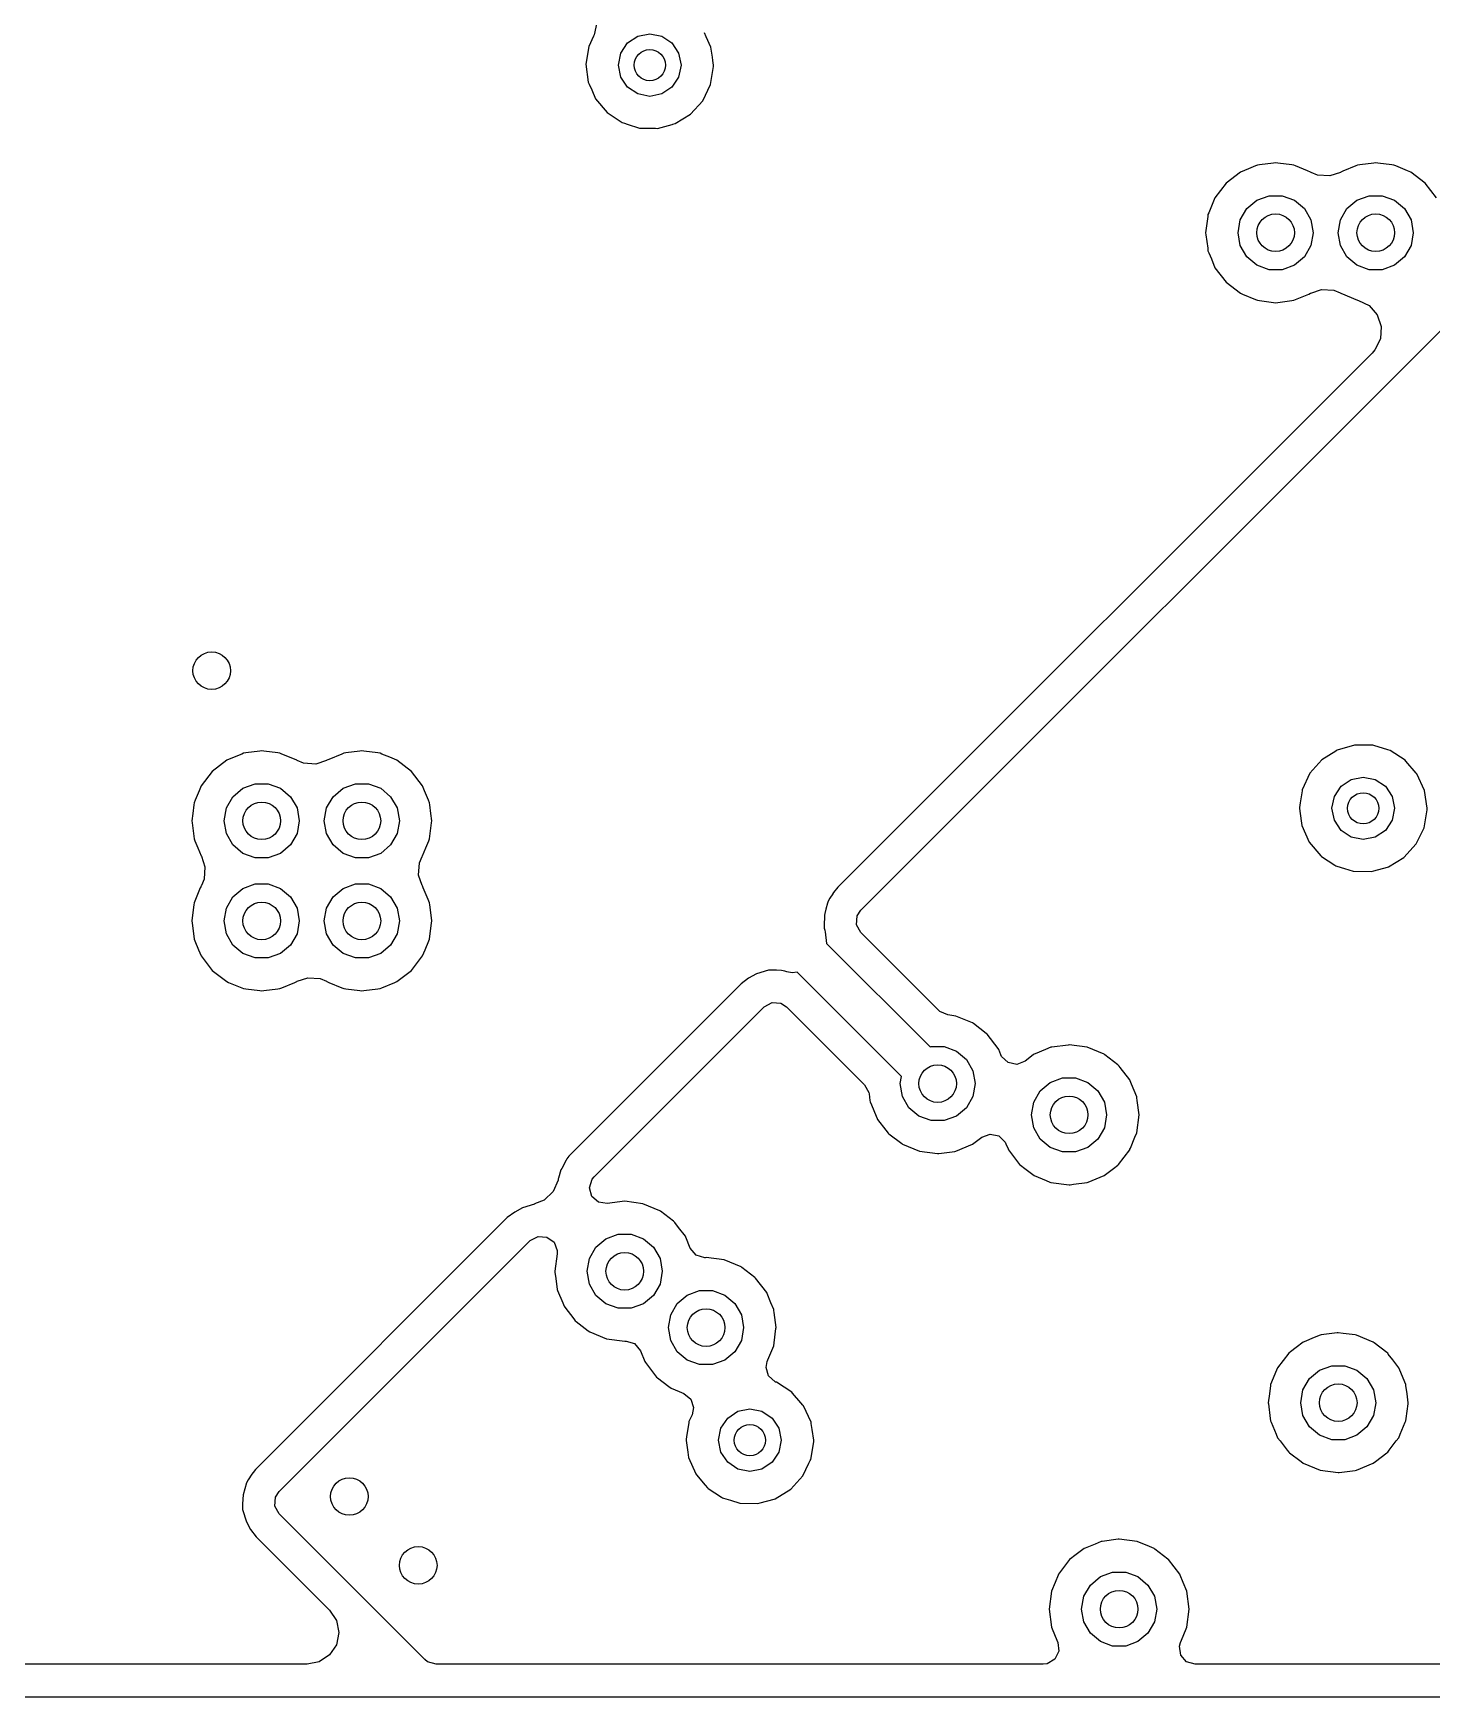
# Model space of a CAD drawing. Extents: x 0.99 to 4.24, y -7.27 to -4.02.
# Drawn here: x 2.397 to 2.837, y -5.075 to -4.551 of the extents above; entities that cross this region are included whole.
import ezdxf

# ---------------------------------------------------------------- set-up
doc = ezdxf.new("R2010")
doc.units = 0
doc.header["$MEASUREMENT"] = 0
doc.layers.add('BLACK', color=7, linetype='CONTINUOUS')

msp = doc.modelspace()

# ---------------------------------------------------------------- linework, layer by layer
at = {"layer": 'BLACK', "linetype": 'CONTINUOUS'}
for p, q in [((2.57385, -4.54805), (2.57309, -4.55186)), ((2.5729, -4.55228), (2.57136, -4.55556)), ((2.57309, -4.55186), (2.5729, -4.55228)), ((2.58359, -4.55447), (2.58678, -4.55233)), ((2.58678, -4.55233), (2.59055, -4.55158)), ((2.59055, -4.55158), (2.59432, -4.55233)), ((2.59432, -4.55233), (2.59751, -4.55447)), ((2.60831, -4.5525), (2.60775, -4.55126)), ((2.60981, -4.55579), (2.60831, -4.5525)), ((2.57136, -4.55556), (2.57049, -4.56118)), ((2.58071, -4.56143), (2.58146, -4.55766)), ((2.58146, -4.55766), (2.58359, -4.55447)), ((2.59751, -4.55447), (2.59964, -4.55766)), ((2.59964, -4.55766), (2.60039, -4.56143)), ((2.61026, -4.55894), (2.60981, -4.55579)), ((2.57049, -4.56118), (2.57122, -4.56682)), ((2.58146, -4.56519), (2.58071, -4.56143)), ((2.60039, -4.56143), (2.59964, -4.56519)), ((2.60967, -4.56753), (2.61061, -4.56192)), ((2.61041, -4.56), (2.61026, -4.55894)), ((2.61062, -4.56143), (2.61041, -4.56)), ((2.61061, -4.56192), (2.61062, -4.56143)), ((2.57122, -4.56682), (2.57151, -4.56747)), ((2.57151, -4.56747), (2.57151, -4.56747)), ((2.57151, -4.56747), (2.57229, -4.56926)), ((2.58359, -4.56839), (2.58146, -4.56519)), ((2.58678, -4.57052), (2.58359, -4.56839)), ((2.59751, -4.56839), (2.59432, -4.57052)), ((2.59964, -4.56519), (2.59751, -4.56839)), ((2.60719, -4.57265), (2.60967, -4.56753)), ((2.57229, -4.56926), (2.57352, -4.57203)), ((2.57352, -4.57203), (2.57718, -4.57639)), ((2.59055, -4.57127), (2.58678, -4.57052)), ((2.59432, -4.57052), (2.59055, -4.57127)), ((2.60337, -4.57687), (2.60719, -4.57265)), ((2.65692, -4.82733), (2.91382, -4.57044)), ((2.57718, -4.57639), (2.58191, -4.57954)), ((2.58191, -4.57954), (2.58259, -4.57975)), ((2.59852, -4.57984), (2.60337, -4.57687)), ((2.58259, -4.57975), (2.58259, -4.57975)), ((2.58259, -4.57975), (2.58348, -4.58003)), ((2.58348, -4.58003), (2.58734, -4.58123)), ((2.58734, -4.58123), (2.59004, -4.58128)), ((2.59004, -4.58128), (2.59232, -4.58133)), ((2.59232, -4.58133), (2.59232, -4.58133)), ((2.59232, -4.58133), (2.59303, -4.58134)), ((2.59303, -4.58134), (2.5976, -4.58009)), ((2.5976, -4.58009), (2.59784, -4.58003)), ((2.59784, -4.58003), (2.59852, -4.57984)), ((2.59784, -4.58003), (2.59784, -4.58003)), ((2.77639, -4.5951), (2.77183, -4.5986)), ((2.77884, -4.59409), (2.77639, -4.5951)), ((2.7811, -4.59315), (2.77884, -4.59409)), ((2.7817, -4.5929), (2.7811, -4.59315)), ((2.7811, -4.59315), (2.7811, -4.59315)), ((2.78235, -4.59282), (2.7817, -4.5929)), ((2.78675, -4.59224), (2.78235, -4.59282)), ((2.78235, -4.59282), (2.78235, -4.59282)), ((2.7874, -4.59215), (2.78675, -4.59224)), ((2.78805, -4.59224), (2.7874, -4.59215)), ((2.79245, -4.59282), (2.78805, -4.59224)), ((2.7931, -4.5929), (2.79245, -4.59282)), ((2.79245, -4.59282), (2.79245, -4.59282)), ((2.7937, -4.59315), (2.7931, -4.5929)), ((2.79742, -4.59469), (2.7937, -4.59315)), ((2.7937, -4.59315), (2.7937, -4.59315)), ((2.79841, -4.5951), (2.79742, -4.59469)), ((2.79858, -4.59523), (2.79841, -4.5951)), ((2.80057, -4.59606), (2.79858, -4.59523)), ((2.80779, -4.59518), (2.80445, -4.59631)), ((2.80789, -4.5951), (2.80779, -4.59518)), ((2.80849, -4.59485), (2.80789, -4.5951)), ((2.8126, -4.59315), (2.80849, -4.59485)), ((2.8132, -4.5929), (2.8126, -4.59315)), ((2.8126, -4.59315), (2.8126, -4.59315)), ((2.81385, -4.59282), (2.8132, -4.5929)), ((2.81825, -4.59224), (2.81385, -4.59282)), ((2.81385, -4.59282), (2.81385, -4.59282)), ((2.8189, -4.59215), (2.81825, -4.59224)), ((2.81954, -4.59224), (2.8189, -4.59215)), ((2.82395, -4.59282), (2.81954, -4.59224)), ((2.8246, -4.5929), (2.82395, -4.59282)), ((2.82395, -4.59282), (2.82395, -4.59282)), ((2.8252, -4.59315), (2.8246, -4.5929)), ((2.82892, -4.59469), (2.8252, -4.59315)), ((2.8252, -4.59315), (2.8252, -4.59315)), ((2.82991, -4.5951), (2.82892, -4.59469)), ((2.83447, -4.5986), (2.82991, -4.5951)), ((2.77183, -4.5986), (2.76833, -4.60316)), ((2.80445, -4.59631), (2.80057, -4.59606)), ((2.83797, -4.60316), (2.83447, -4.5986)), ((2.76808, -4.60377), (2.76638, -4.60787)), ((2.76833, -4.60316), (2.76808, -4.60377)), ((2.77835, -4.60658), (2.7815, -4.60394)), ((2.7815, -4.60394), (2.78535, -4.60254)), ((2.78535, -4.60254), (2.78945, -4.60254)), ((2.78945, -4.60254), (2.79331, -4.60394)), ((2.79331, -4.60394), (2.79645, -4.60658)), ((2.80985, -4.60658), (2.81299, -4.60394)), ((2.81299, -4.60394), (2.81685, -4.60254)), ((2.81685, -4.60254), (2.82095, -4.60254)), ((2.82095, -4.60254), (2.8248, -4.60394)), ((2.8248, -4.60394), (2.82795, -4.60658)), ((2.76605, -4.60912), (2.76567, -4.612)), ((2.76613, -4.60847), (2.76605, -4.60912)), ((2.76605, -4.60912), (2.76605, -4.60912)), ((2.76638, -4.60787), (2.76613, -4.60847)), ((2.77559, -4.61417), (2.7763, -4.61013)), ((2.7763, -4.61013), (2.77835, -4.60658)), ((2.79645, -4.60658), (2.7985, -4.61013)), ((2.7985, -4.61013), (2.79921, -4.61417)), ((2.80709, -4.61417), (2.8078, -4.61013)), ((2.8078, -4.61013), (2.80985, -4.60658)), ((2.82795, -4.60658), (2.83, -4.61013)), ((2.83, -4.61013), (2.83071, -4.61417)), ((2.76567, -4.612), (2.76538, -4.61417)), ((2.76538, -4.61417), (2.76547, -4.61482)), ((2.76547, -4.61482), (2.76603, -4.61907)), ((2.7763, -4.61821), (2.77559, -4.61417)), ((2.79921, -4.61417), (2.7985, -4.61821)), ((2.8078, -4.61821), (2.80709, -4.61417)), ((2.83071, -4.61417), (2.83, -4.61821)), ((2.76603, -4.61907), (2.76613, -4.61987)), ((2.76613, -4.61987), (2.76638, -4.62048)), ((2.76638, -4.62048), (2.76638, -4.62048)), ((2.76638, -4.62048), (2.76719, -4.62241)), ((2.77835, -4.62177), (2.7763, -4.61821)), ((2.7985, -4.61821), (2.79645, -4.62177)), ((2.80985, -4.62177), (2.8078, -4.61821)), ((2.83, -4.61821), (2.82795, -4.62177)), ((2.76719, -4.62241), (2.76833, -4.62518)), ((2.76833, -4.62518), (2.77183, -4.62974)), ((2.7815, -4.6244), (2.77835, -4.62177)), ((2.78535, -4.6258), (2.7815, -4.6244)), ((2.78945, -4.6258), (2.78535, -4.6258)), ((2.79331, -4.6244), (2.78945, -4.6258)), ((2.79645, -4.62177), (2.79331, -4.6244)), ((2.81299, -4.6244), (2.80985, -4.62177)), ((2.81685, -4.6258), (2.81299, -4.6244)), ((2.82095, -4.6258), (2.81685, -4.6258)), ((2.8248, -4.6244), (2.82095, -4.6258)), ((2.82795, -4.62177), (2.8248, -4.6244)), ((2.77183, -4.62974), (2.77639, -4.63324)), ((2.77639, -4.63324), (2.777, -4.63349)), ((2.777, -4.63349), (2.7811, -4.63519)), ((2.7811, -4.63519), (2.7811, -4.63519)), ((2.7811, -4.63519), (2.7817, -4.63544)), ((2.7817, -4.63544), (2.78235, -4.63553)), ((2.78235, -4.63553), (2.78235, -4.63553)), ((2.78235, -4.63553), (2.78675, -4.63611)), ((2.78675, -4.63611), (2.7874, -4.63619)), ((2.7874, -4.63619), (2.78805, -4.63611)), ((2.78805, -4.63611), (2.79245, -4.63553)), ((2.79245, -4.63553), (2.7931, -4.63544)), ((2.79245, -4.63553), (2.79245, -4.63553)), ((2.7931, -4.63544), (2.7937, -4.63519)), ((2.7937, -4.63519), (2.79781, -4.63349)), ((2.7937, -4.63519), (2.7937, -4.63519)), ((2.79781, -4.63349), (2.79841, -4.63324)), ((2.79841, -4.63324), (2.79851, -4.63317)), ((2.79851, -4.63317), (2.80185, -4.63203)), ((2.80185, -4.63203), (2.80573, -4.63229)), ((2.80573, -4.63229), (2.80772, -4.63311)), ((2.80772, -4.63311), (2.80789, -4.63324)), ((2.80789, -4.63324), (2.8132, -4.63544)), ((2.8132, -4.63544), (2.8135, -4.63548)), ((2.8135, -4.63548), (2.81678, -4.6371)), ((2.81678, -4.6371), (2.81934, -4.64002)), ((2.81934, -4.64002), (2.82059, -4.6437)), ((2.82034, -4.64758), (2.81862, -4.65106)), ((2.82059, -4.6437), (2.82034, -4.64758)), ((2.81776, -4.65204), (2.6497, -4.82011)), ((2.81862, -4.65106), (2.81776, -4.65204)), ((2.4622, -4.77819), (2.46089, -4.77874)), ((2.4628, -4.77794), (2.4622, -4.77819)), ((2.4622, -4.77819), (2.4622, -4.77819)), ((2.46345, -4.77786), (2.4628, -4.77794)), ((2.46786, -4.77728), (2.46345, -4.77786)), ((2.46345, -4.77786), (2.46345, -4.77786)), ((2.4685, -4.77719), (2.46786, -4.77728)), ((2.46915, -4.77728), (2.4685, -4.77719)), ((2.47356, -4.77786), (2.46915, -4.77728)), ((2.4742, -4.77794), (2.47356, -4.77786)), ((2.47356, -4.77786), (2.47356, -4.77786)), ((2.47481, -4.77819), (2.4742, -4.77794)), ((2.47728, -4.77922), (2.47481, -4.77819)), ((2.47481, -4.77819), (2.47481, -4.77819)), ((2.4937, -4.77819), (2.48959, -4.77989)), ((2.4943, -4.77794), (2.4937, -4.77819)), ((2.4937, -4.77819), (2.4937, -4.77819)), ((2.49495, -4.77786), (2.4943, -4.77794)), ((2.49935, -4.77728), (2.49495, -4.77786)), ((2.49495, -4.77786), (2.49495, -4.77786)), ((2.5, -4.77719), (2.49935, -4.77728)), ((2.50065, -4.77728), (2.5, -4.77719)), ((2.50505, -4.77786), (2.50065, -4.77728)), ((2.5057, -4.77794), (2.50505, -4.77786)), ((2.50505, -4.77786), (2.50505, -4.77786)), ((2.5063, -4.77819), (2.5057, -4.77794)), ((2.50878, -4.77922), (2.5063, -4.77819)), ((2.5063, -4.77819), (2.5063, -4.77819)), ((2.8063, -4.77725), (2.80196, -4.77999)), ((2.80647, -4.77715), (2.8063, -4.77725)), ((2.80677, -4.77696), (2.80647, -4.77715)), ((2.80647, -4.77715), (2.80647, -4.77715)), ((2.80711, -4.77686), (2.80677, -4.77696)), ((2.8119, -4.77549), (2.80711, -4.77686)), ((2.80711, -4.77686), (2.80711, -4.77686)), ((2.81224, -4.77539), (2.8119, -4.77549)), ((2.8119, -4.77549), (2.8119, -4.77549)), ((2.81508, -4.77541), (2.81224, -4.77539)), ((2.81757, -4.77543), (2.81508, -4.77541)), ((2.81793, -4.77543), (2.81757, -4.77543)), ((2.81757, -4.77543), (2.81757, -4.77543)), ((2.81827, -4.77553), (2.81793, -4.77543)), ((2.82271, -4.77686), (2.81827, -4.77553)), ((2.81827, -4.77553), (2.81827, -4.77553)), ((2.82338, -4.77706), (2.82271, -4.77686)), ((2.82815, -4.78015), (2.82338, -4.77706)), ((2.45293, -4.78364), (2.44943, -4.7882)), ((2.45749, -4.78014), (2.45293, -4.78364)), ((2.46089, -4.77874), (2.45749, -4.78014)), ((2.47951, -4.78014), (2.47728, -4.77922)), ((2.47968, -4.78027), (2.47951, -4.78014)), ((2.48167, -4.7811), (2.47968, -4.78027)), ((2.48555, -4.78135), (2.48167, -4.7811)), ((2.48889, -4.78022), (2.48555, -4.78135)), ((2.48899, -4.78014), (2.48889, -4.78022)), ((2.48959, -4.77989), (2.48899, -4.78014)), ((2.51101, -4.78014), (2.50878, -4.77922)), ((2.51557, -4.78364), (2.51101, -4.78014)), ((2.51907, -4.7882), (2.51557, -4.78364)), ((2.80196, -4.77999), (2.79819, -4.78426)), ((2.82838, -4.78042), (2.82815, -4.78015)), ((2.83163, -4.7842), (2.82838, -4.78042)), ((2.82838, -4.78042), (2.82838, -4.78042)), ((2.44943, -4.7882), (2.44879, -4.78975)), ((2.4626, -4.78898), (2.46645, -4.78758)), ((2.46645, -4.78758), (2.47055, -4.78758)), ((2.47055, -4.78758), (2.47441, -4.78898)), ((2.49409, -4.78898), (2.49795, -4.78758)), ((2.49795, -4.78758), (2.50205, -4.78758)), ((2.50205, -4.78758), (2.50591, -4.78898)), ((2.51971, -4.78975), (2.51907, -4.7882)), ((2.79819, -4.78426), (2.79577, -4.78941)), ((2.80587, -4.79151), (2.808, -4.78832)), ((2.808, -4.78832), (2.81119, -4.78618)), ((2.81119, -4.78618), (2.81496, -4.78543)), ((2.81496, -4.78543), (2.81873, -4.78618)), ((2.81873, -4.78618), (2.82192, -4.78832)), ((2.82192, -4.78832), (2.82405, -4.79151)), ((2.83164, -4.7842), (2.83163, -4.7842)), ((2.83187, -4.78446), (2.83164, -4.7842)), ((2.83422, -4.78964), (2.83187, -4.78446)), ((2.44715, -4.79416), (2.44679, -4.79689)), ((2.44724, -4.79351), (2.44715, -4.79416)), ((2.44715, -4.79416), (2.44715, -4.79416)), ((2.44756, -4.79274), (2.44724, -4.79351)), ((2.44879, -4.78975), (2.44756, -4.79274)), ((2.45741, -4.79517), (2.45946, -4.79162)), ((2.45946, -4.79162), (2.4626, -4.78898)), ((2.47441, -4.78898), (2.47755, -4.79162)), ((2.47755, -4.79162), (2.4796, -4.79517)), ((2.4889, -4.79517), (2.49095, -4.79162)), ((2.49095, -4.79162), (2.49409, -4.78898)), ((2.50591, -4.78898), (2.50905, -4.79162)), ((2.50905, -4.79162), (2.5111, -4.79517)), ((2.52095, -4.79274), (2.51971, -4.78975)), ((2.52127, -4.79351), (2.52095, -4.79274)), ((2.52135, -4.79416), (2.52127, -4.79351)), ((2.52171, -4.79689), (2.52135, -4.79416)), ((2.52135, -4.79416), (2.52135, -4.79416)), ((2.79513, -4.79351), (2.7949, -4.79503)), ((2.79572, -4.78976), (2.79513, -4.79351)), ((2.79577, -4.78941), (2.79572, -4.78976)), ((2.79572, -4.78976), (2.79572, -4.78976)), ((2.80512, -4.79528), (2.80587, -4.79151)), ((2.82405, -4.79151), (2.8248, -4.79528)), ((2.83503, -4.79528), (2.83422, -4.78964)), ((2.44679, -4.79689), (2.44648, -4.79921)), ((2.44648, -4.79921), (2.44657, -4.79986)), ((2.45669, -4.79921), (2.45741, -4.79517)), ((2.45741, -4.80325), (2.45669, -4.79921)), ((2.4796, -4.79517), (2.48031, -4.79921)), ((2.48031, -4.79921), (2.4796, -4.80325)), ((2.48819, -4.79921), (2.4889, -4.79517)), ((2.4889, -4.80325), (2.48819, -4.79921)), ((2.5111, -4.79517), (2.51181, -4.79921)), ((2.51181, -4.79921), (2.5111, -4.80325)), ((2.52202, -4.79921), (2.52171, -4.79689)), ((2.52193, -4.79986), (2.52202, -4.79921)), ((2.7949, -4.79503), (2.79494, -4.79538)), ((2.79494, -4.79538), (2.79544, -4.79921)), ((2.79494, -4.79538), (2.79494, -4.79538)), ((2.79544, -4.79921), (2.79563, -4.80067)), ((2.80587, -4.79904), (2.80512, -4.79528)), ((2.808, -4.80224), (2.80587, -4.79904)), ((2.82405, -4.79904), (2.82192, -4.80224)), ((2.8248, -4.79528), (2.82405, -4.79904)), ((2.83408, -4.80138), (2.83502, -4.79577)), ((2.83502, -4.79577), (2.83503, -4.79528)), ((2.44657, -4.79986), (2.44689, -4.80232)), ((2.44689, -4.80232), (2.44724, -4.80491)), ((2.45946, -4.8068), (2.45741, -4.80325)), ((2.4796, -4.80325), (2.47755, -4.8068)), ((2.49095, -4.8068), (2.4889, -4.80325)), ((2.5111, -4.80325), (2.50905, -4.8068)), ((2.52127, -4.80491), (2.52161, -4.80232)), ((2.52161, -4.80232), (2.52193, -4.79986)), ((2.79563, -4.80067), (2.79792, -4.80588)), ((2.81119, -4.80437), (2.808, -4.80224)), ((2.81496, -4.80512), (2.81119, -4.80437)), ((2.81873, -4.80437), (2.81496, -4.80512)), ((2.82192, -4.80224), (2.81873, -4.80437)), ((2.8316, -4.8065), (2.83408, -4.80138)), ((2.44724, -4.80491), (2.44748, -4.80551)), ((2.44748, -4.80551), (2.44748, -4.80551)), ((2.44748, -4.80551), (2.4484, -4.80773)), ((2.4484, -4.80773), (2.44943, -4.81022)), ((2.4626, -4.80944), (2.45946, -4.8068)), ((2.46645, -4.81084), (2.4626, -4.80944)), ((2.47441, -4.80944), (2.47055, -4.81084)), ((2.47755, -4.8068), (2.47441, -4.80944)), ((2.49409, -4.80944), (2.49095, -4.8068)), ((2.49795, -4.81084), (2.49409, -4.80944)), ((2.50591, -4.80944), (2.50205, -4.81084)), ((2.50905, -4.8068), (2.50591, -4.80944)), ((2.51907, -4.81022), (2.5201, -4.80773)), ((2.5201, -4.80773), (2.52102, -4.80551)), ((2.52102, -4.80551), (2.52127, -4.80491)), ((2.52102, -4.80551), (2.52102, -4.80551)), ((2.79792, -4.80588), (2.80159, -4.81023)), ((2.82778, -4.81071), (2.8316, -4.8065)), ((2.44943, -4.81022), (2.44951, -4.81032)), ((2.44951, -4.81032), (2.45064, -4.81366)), ((2.45064, -4.81366), (2.45039, -4.81754)), ((2.47055, -4.81084), (2.46645, -4.81084)), ((2.50205, -4.81084), (2.49795, -4.81084)), ((2.51786, -4.81626), (2.51812, -4.81238)), ((2.51812, -4.81238), (2.51894, -4.81039)), ((2.51894, -4.81039), (2.51907, -4.81022)), ((2.80159, -4.81023), (2.80188, -4.81043)), ((2.80188, -4.81043), (2.80188, -4.81043)), ((2.80188, -4.81043), (2.80603, -4.81319)), ((2.80603, -4.81319), (2.80603, -4.81319)), ((2.80603, -4.81319), (2.80632, -4.81339)), ((2.80632, -4.81339), (2.80666, -4.81349)), ((2.80666, -4.81349), (2.80666, -4.81349)), ((2.80666, -4.81349), (2.80904, -4.81424)), ((2.80904, -4.81424), (2.81175, -4.81508)), ((2.81175, -4.81508), (2.81744, -4.81519)), ((2.81744, -4.81519), (2.81828, -4.81496)), ((2.81828, -4.81496), (2.82259, -4.81378)), ((2.82259, -4.81378), (2.82293, -4.81369)), ((2.82259, -4.81378), (2.82259, -4.81378)), ((2.82293, -4.81369), (2.82778, -4.81071)), ((2.44918, -4.8203), (2.44766, -4.82399)), ((2.44919, -4.8203), (2.44918, -4.8203)), ((2.44943, -4.8197), (2.44919, -4.8203)), ((2.44956, -4.81953), (2.44943, -4.8197)), ((2.45039, -4.81754), (2.44956, -4.81953)), ((2.4626, -4.82048), (2.46645, -4.81908)), ((2.46645, -4.81908), (2.47055, -4.81908)), ((2.47055, -4.81908), (2.47441, -4.82048)), ((2.49409, -4.82048), (2.49795, -4.81908)), ((2.49795, -4.81908), (2.50205, -4.81908)), ((2.50205, -4.81908), (2.50591, -4.82048)), ((2.519, -4.8196), (2.51786, -4.81626)), ((2.51907, -4.8197), (2.519, -4.8196)), ((2.51932, -4.8203), (2.51907, -4.8197)), ((2.52085, -4.82399), (2.51932, -4.8203)), ((2.51932, -4.8203), (2.51932, -4.8203)), ((2.6497, -4.82011), (2.64833, -4.82181)), ((2.44724, -4.82501), (2.44715, -4.82566)), ((2.44766, -4.82399), (2.44724, -4.82501)), ((2.45741, -4.82667), (2.45946, -4.82312)), ((2.45946, -4.82312), (2.4626, -4.82048)), ((2.47441, -4.82048), (2.47755, -4.82312)), ((2.47755, -4.82312), (2.4796, -4.82667)), ((2.4889, -4.82667), (2.49095, -4.82312)), ((2.49095, -4.82312), (2.49409, -4.82048)), ((2.50591, -4.82048), (2.50905, -4.82312)), ((2.50905, -4.82312), (2.5111, -4.82667)), ((2.52127, -4.82501), (2.52085, -4.82399)), ((2.52135, -4.82566), (2.52127, -4.82501)), ((2.64648, -4.82513), (2.64597, -4.82699)), ((2.64665, -4.82453), (2.64648, -4.82513)), ((2.64648, -4.82513), (2.64648, -4.82513)), ((2.64719, -4.82358), (2.64665, -4.82453)), ((2.64808, -4.82219), (2.64719, -4.82358)), ((2.64818, -4.82203), (2.64808, -4.82219)), ((2.64833, -4.82181), (2.64818, -4.82203)), ((2.64818, -4.82203), (2.64818, -4.82203)), ((2.44705, -4.82641), (2.44648, -4.83071)), ((2.44648, -4.83071), (2.44657, -4.83136)), ((2.44715, -4.82566), (2.44705, -4.82641)), ((2.44715, -4.82566), (2.44715, -4.82566)), ((2.45669, -4.83071), (2.45741, -4.82667)), ((2.45741, -4.83475), (2.45669, -4.83071)), ((2.4796, -4.82667), (2.48031, -4.83071)), ((2.48031, -4.83071), (2.4796, -4.83475)), ((2.48819, -4.83071), (2.4889, -4.82667)), ((2.4889, -4.83475), (2.48819, -4.83071)), ((2.5111, -4.82667), (2.51181, -4.83071)), ((2.51181, -4.83071), (2.5111, -4.83475)), ((2.52145, -4.82641), (2.52135, -4.82566)), ((2.52135, -4.82566), (2.52135, -4.82566)), ((2.52202, -4.83071), (2.52145, -4.82641)), ((2.52193, -4.83136), (2.52202, -4.83071)), ((2.64547, -4.83006), (2.64539, -4.83116)), ((2.64556, -4.82886), (2.64547, -4.83006)), ((2.64559, -4.82838), (2.64556, -4.82886)), ((2.64556, -4.82886), (2.64556, -4.82886)), ((2.64597, -4.82699), (2.64559, -4.82838)), ((2.65558, -4.83189), (2.65578, -4.8291)), ((2.65578, -4.8291), (2.65692, -4.82733)), ((2.44657, -4.83136), (2.44678, -4.83299)), ((2.44678, -4.83299), (2.44724, -4.83641)), ((2.45946, -4.8383), (2.45741, -4.83475)), ((2.4796, -4.83475), (2.47755, -4.8383)), ((2.49095, -4.8383), (2.4889, -4.83475)), ((2.5111, -4.83475), (2.50905, -4.8383)), ((2.52127, -4.83641), (2.52172, -4.83299)), ((2.52172, -4.83299), (2.52193, -4.83136)), ((2.64539, -4.83116), (2.64542, -4.83299)), ((2.64542, -4.83299), (2.64564, -4.83366)), ((2.64564, -4.83366), (2.64564, -4.83367)), ((2.64564, -4.83367), (2.64577, -4.8341)), ((2.64577, -4.8341), (2.64617, -4.83776)), ((2.65692, -4.83435), (2.65558, -4.83189)), ((2.68146, -4.85888), (2.65692, -4.83435)), ((2.44724, -4.83641), (2.44748, -4.83701)), ((2.44748, -4.83701), (2.44748, -4.83701)), ((2.44748, -4.83701), (2.44863, -4.83977)), ((2.44863, -4.83977), (2.44943, -4.84172)), ((2.4626, -4.84094), (2.45946, -4.8383)), ((2.46645, -4.84234), (2.4626, -4.84094)), ((2.47441, -4.84094), (2.47055, -4.84234)), ((2.47755, -4.8383), (2.47441, -4.84094)), ((2.49409, -4.84094), (2.49095, -4.8383)), ((2.49795, -4.84234), (2.49409, -4.84094)), ((2.50591, -4.84094), (2.50205, -4.84234)), ((2.50905, -4.8383), (2.50591, -4.84094)), ((2.51907, -4.84172), (2.51988, -4.83977)), ((2.51988, -4.83977), (2.52102, -4.83701)), ((2.52102, -4.83701), (2.52127, -4.83641)), ((2.52102, -4.83701), (2.52102, -4.83701)), ((2.64617, -4.83776), (2.67877, -4.87036)), ((2.44943, -4.84172), (2.45293, -4.84628)), ((2.45293, -4.84628), (2.45749, -4.84978)), ((2.47055, -4.84234), (2.46645, -4.84234)), ((2.50205, -4.84234), (2.49795, -4.84234)), ((2.51101, -4.84978), (2.51557, -4.84628)), ((2.51557, -4.84628), (2.51907, -4.84172)), ((2.6279, -4.84621), (2.6241, -4.8474)), ((2.62973, -4.84618), (2.6279, -4.84621)), ((2.63039, -4.84623), (2.62973, -4.84618)), ((2.63203, -4.84634), (2.63039, -4.84623)), ((2.63251, -4.84638), (2.63203, -4.84634)), ((2.63203, -4.84634), (2.63203, -4.84634)), ((2.63299, -4.84651), (2.63251, -4.84638)), ((2.45749, -4.84978), (2.4581, -4.85003)), ((2.4581, -4.85003), (2.4622, -4.85173)), ((2.4622, -4.85173), (2.4622, -4.85173)), ((2.4622, -4.85173), (2.4628, -4.85198)), ((2.4742, -4.85198), (2.47481, -4.85173)), ((2.47481, -4.85173), (2.47891, -4.85003)), ((2.47481, -4.85173), (2.47481, -4.85173)), ((2.47891, -4.85003), (2.47951, -4.84978)), ((2.47951, -4.84978), (2.47961, -4.8497)), ((2.47961, -4.8497), (2.48295, -4.84857)), ((2.48295, -4.84857), (2.48683, -4.84882)), ((2.48683, -4.84882), (2.48882, -4.84965)), ((2.48882, -4.84965), (2.48899, -4.84978)), ((2.48899, -4.84978), (2.48959, -4.85003)), ((2.48959, -4.85003), (2.4937, -4.85173)), ((2.4937, -4.85173), (2.4937, -4.85173)), ((2.4937, -4.85173), (2.4943, -4.85198)), ((2.5057, -4.85198), (2.5063, -4.85173)), ((2.5063, -4.85173), (2.51041, -4.85003)), ((2.5063, -4.85173), (2.5063, -4.85173)), ((2.51041, -4.85003), (2.51101, -4.84978)), ((2.61932, -4.85048), (2.5658, -4.904)), ((2.62165, -4.84874), (2.61932, -4.85048)), ((2.6241, -4.8474), (2.62165, -4.84874)), ((2.63363, -4.84668), (2.63299, -4.84651)), ((2.63299, -4.84651), (2.63299, -4.84651)), ((2.63538, -4.847), (2.63363, -4.84668)), ((2.63686, -4.84684), (2.63538, -4.847)), ((2.66968, -4.87966), (2.63686, -4.84684)), ((2.4628, -4.85198), (2.46345, -4.85206)), ((2.46345, -4.85206), (2.46345, -4.85206)), ((2.46345, -4.85206), (2.46786, -4.85264)), ((2.46786, -4.85264), (2.4685, -4.85273)), ((2.4685, -4.85273), (2.46915, -4.85264)), ((2.46915, -4.85264), (2.47356, -4.85206)), ((2.47356, -4.85206), (2.4742, -4.85198)), ((2.47356, -4.85206), (2.47356, -4.85206)), ((2.4943, -4.85198), (2.49495, -4.85206)), ((2.49495, -4.85206), (2.49495, -4.85206)), ((2.49495, -4.85206), (2.49935, -4.85264)), ((2.49935, -4.85264), (2.5, -4.85273)), ((2.5, -4.85273), (2.50065, -4.85264)), ((2.50065, -4.85264), (2.50505, -4.85206)), ((2.50505, -4.85206), (2.5057, -4.85198)), ((2.50505, -4.85206), (2.50505, -4.85206)), ((2.62654, -4.85771), (2.629, -4.85637)), ((2.629, -4.85637), (2.63178, -4.85657)), ((2.63178, -4.85657), (2.63356, -4.85771)), ((2.57303, -4.91122), (2.62654, -4.85771)), ((2.63356, -4.85771), (2.6581, -4.88225)), ((2.68176, -4.85916), (2.68146, -4.85888)), ((2.68432, -4.86029), (2.68176, -4.85916)), ((2.6868, -4.86062), (2.68432, -4.86029)), ((2.69211, -4.86282), (2.6868, -4.86062)), ((2.69237, -4.86302), (2.69211, -4.86282)), ((2.69641, -4.86612), (2.69237, -4.86302)), ((2.69237, -4.86302), (2.69237, -4.86302)), ((2.69667, -4.86632), (2.69641, -4.86612)), ((2.69641, -4.86612), (2.69641, -4.86612)), ((2.70017, -4.87088), (2.69667, -4.86632)), ((2.67877, -4.87036), (2.67905, -4.87026)), ((2.67905, -4.87026), (2.68315, -4.87026)), ((2.68315, -4.87026), (2.68701, -4.87166)), ((2.68701, -4.87166), (2.69015, -4.8743)), ((2.7003, -4.87118), (2.70017, -4.87088)), ((2.70097, -4.87282), (2.7003, -4.87118)), ((2.7003, -4.87118), (2.7003, -4.87118)), ((2.71143, -4.87266), (2.71117, -4.87286)), ((2.71173, -4.87254), (2.71143, -4.87266)), ((2.71501, -4.87118), (2.71173, -4.87254)), ((2.71173, -4.87254), (2.71173, -4.87254)), ((2.71674, -4.87046), (2.71501, -4.87118)), ((2.71706, -4.87042), (2.71674, -4.87046)), ((2.72212, -4.86976), (2.71706, -4.87042)), ((2.71706, -4.87042), (2.71706, -4.87042)), ((2.72244, -4.86971), (2.72212, -4.86976)), ((2.72814, -4.87046), (2.72244, -4.86971)), ((2.73345, -4.87266), (2.72814, -4.87046)), ((2.73371, -4.87286), (2.73345, -4.87266)), ((2.69015, -4.8743), (2.6922, -4.87785)), ((2.6922, -4.87785), (2.69291, -4.88189)), ((2.70123, -4.87335), (2.70097, -4.87282)), ((2.70323, -4.8753), (2.70123, -4.87335)), ((2.70597, -4.87586), (2.70323, -4.8753)), ((2.70858, -4.87485), (2.70597, -4.87586)), ((2.71117, -4.87286), (2.70858, -4.87485)), ((2.71117, -4.87286), (2.71117, -4.87286)), ((2.73775, -4.87596), (2.73371, -4.87286)), ((2.73371, -4.87286), (2.73371, -4.87286)), ((2.73801, -4.87616), (2.73775, -4.87596)), ((2.73775, -4.87596), (2.73775, -4.87596)), ((2.73821, -4.87642), (2.73801, -4.87616)), ((2.73851, -4.87681), (2.73821, -4.87642)), ((2.73821, -4.87642), (2.73821, -4.87642)), ((2.74151, -4.88072), (2.73851, -4.87681)), ((2.6581, -4.88225), (2.65944, -4.8847)), ((2.66929, -4.88189), (2.66968, -4.87966)), ((2.67, -4.88593), (2.66929, -4.88189)), ((2.69291, -4.88189), (2.6922, -4.88593)), ((2.71339, -4.88414), (2.71654, -4.8815)), ((2.71654, -4.8815), (2.72039, -4.8801)), ((2.72039, -4.8801), (2.72449, -4.8801)), ((2.72449, -4.8801), (2.72835, -4.8815)), ((2.72835, -4.8815), (2.73149, -4.88414)), ((2.74163, -4.88102), (2.74151, -4.88072)), ((2.74205, -4.88204), (2.74163, -4.88102)), ((2.74163, -4.88102), (2.74163, -4.88102)), ((2.74371, -4.88603), (2.74205, -4.88204)), ((2.65944, -4.8847), (2.65951, -4.88511)), ((2.65951, -4.88511), (2.65979, -4.88725)), ((2.65979, -4.88725), (2.65983, -4.88759)), ((2.65983, -4.88759), (2.66026, -4.88862)), ((2.67205, -4.88948), (2.67, -4.88593)), ((2.6922, -4.88593), (2.69015, -4.88948)), ((2.71063, -4.89173), (2.71134, -4.88769)), ((2.71134, -4.88769), (2.71339, -4.88414)), ((2.73149, -4.88414), (2.73354, -4.88769)), ((2.73354, -4.88769), (2.73425, -4.89173)), ((2.74375, -4.88636), (2.74371, -4.88603)), ((2.74387, -4.88725), (2.74375, -4.88636)), ((2.74375, -4.88636), (2.74375, -4.88636)), ((2.74446, -4.89173), (2.74387, -4.88725)), ((2.66026, -4.88862), (2.66173, -4.89216)), ((2.66173, -4.89216), (2.66203, -4.8929)), ((2.66203, -4.8929), (2.66223, -4.89316)), ((2.66223, -4.89316), (2.66484, -4.89656)), ((2.6752, -4.89212), (2.67205, -4.88948)), ((2.67905, -4.89352), (2.6752, -4.89212)), ((2.68315, -4.89352), (2.67905, -4.89352)), ((2.68701, -4.89212), (2.68315, -4.89352)), ((2.69015, -4.88948), (2.68701, -4.89212)), ((2.71134, -4.89577), (2.71063, -4.89173)), ((2.73425, -4.89173), (2.73354, -4.89577)), ((2.74371, -4.89743), (2.74446, -4.89173)), ((2.66484, -4.89656), (2.66553, -4.89746)), ((2.66553, -4.89746), (2.66579, -4.89766)), ((2.66579, -4.89766), (2.66579, -4.89766)), ((2.66579, -4.89766), (2.66983, -4.90076)), ((2.69211, -4.90096), (2.69497, -4.89877)), ((2.69497, -4.89877), (2.69757, -4.89776)), ((2.69757, -4.89776), (2.70031, -4.89832)), ((2.70031, -4.89832), (2.70231, -4.90027)), ((2.71339, -4.89932), (2.71134, -4.89577)), ((2.73354, -4.89577), (2.73149, -4.89932)), ((2.74172, -4.90224), (2.74316, -4.89877)), ((2.74316, -4.89877), (2.74371, -4.89743)), ((2.5658, -4.904), (2.56511, -4.90477)), ((2.66983, -4.90076), (2.67009, -4.90096)), ((2.67009, -4.90096), (2.6754, -4.90316)), ((2.6754, -4.90316), (2.6811, -4.90391)), ((2.6811, -4.90391), (2.68142, -4.90387)), ((2.68142, -4.90387), (2.68648, -4.9032)), ((2.68648, -4.9032), (2.6868, -4.90316)), ((2.6868, -4.90316), (2.69211, -4.90096)), ((2.70231, -4.90027), (2.70257, -4.90081)), ((2.70257, -4.90081), (2.70325, -4.90244)), ((2.70325, -4.90244), (2.70337, -4.90274)), ((2.70337, -4.90274), (2.70687, -4.9073)), ((2.71654, -4.90196), (2.71339, -4.89932)), ((2.72039, -4.90336), (2.71654, -4.90196)), ((2.72449, -4.90336), (2.72039, -4.90336)), ((2.72835, -4.90196), (2.72449, -4.90336)), ((2.73149, -4.89932), (2.72835, -4.90196)), ((2.73801, -4.9073), (2.74151, -4.90274)), ((2.74151, -4.90274), (2.74159, -4.90256)), ((2.74159, -4.90256), (2.74172, -4.90224)), ((2.56263, -4.909), (2.56181, -4.91168)), ((2.56286, -4.90858), (2.56263, -4.909)), ((2.56425, -4.90597), (2.56286, -4.90858)), ((2.56448, -4.90554), (2.56425, -4.90597)), ((2.56425, -4.90597), (2.56425, -4.90597)), ((2.56511, -4.90477), (2.56448, -4.90554)), ((2.70687, -4.9073), (2.70713, -4.9075)), ((2.70713, -4.9075), (2.70713, -4.9075)), ((2.70713, -4.9075), (2.70851, -4.90856)), ((2.70851, -4.90856), (2.71143, -4.9108)), ((2.73345, -4.9108), (2.73637, -4.90856)), ((2.73637, -4.90856), (2.73775, -4.9075)), ((2.73775, -4.9075), (2.73801, -4.9073)), ((2.73775, -4.9075), (2.73775, -4.9075)), ((2.56169, -4.91226), (2.56016, -4.91583)), ((2.56176, -4.91189), (2.56169, -4.91226)), ((2.56181, -4.91168), (2.56176, -4.91189)), ((2.56176, -4.91189), (2.56176, -4.91189)), ((2.57158, -4.91467), (2.5724, -4.912)), ((2.5724, -4.912), (2.57303, -4.91122)), ((2.71143, -4.9108), (2.7152, -4.91236)), ((2.7152, -4.91236), (2.71641, -4.91286)), ((2.71641, -4.91286), (2.71674, -4.913)), ((2.71674, -4.913), (2.72244, -4.91375)), ((2.72244, -4.91375), (2.72276, -4.91371)), ((2.72276, -4.91371), (2.72383, -4.91357)), ((2.72383, -4.91357), (2.72814, -4.913)), ((2.72814, -4.913), (2.72848, -4.91286)), ((2.72848, -4.91286), (2.72968, -4.91236)), ((2.72968, -4.91236), (2.73345, -4.9108)), ((2.55738, -4.91854), (2.5543, -4.91973)), ((2.5543, -4.91973), (2.55432, -4.9198)), ((2.56016, -4.91583), (2.55738, -4.91854)), ((2.57233, -4.91736), (2.57158, -4.91467)), ((2.57442, -4.91922), (2.57233, -4.91736)), ((2.57718, -4.91965), (2.57442, -4.91922)), ((2.58268, -4.91893), (2.57718, -4.91965)), ((2.58838, -4.91968), (2.58268, -4.91893)), ((2.59369, -4.92188), (2.58838, -4.91968)), ((2.54573, -4.92407), (2.46676, -5.00305)), ((2.54806, -4.92233), (2.54573, -4.92407)), ((2.55051, -4.92099), (2.54806, -4.92233)), ((2.55432, -4.9198), (2.55051, -4.92099)), ((2.59394, -4.92207), (2.59369, -4.92188)), ((2.59799, -4.92518), (2.59394, -4.92207)), ((2.59394, -4.92207), (2.59394, -4.92207)), ((2.55296, -4.9313), (2.55541, -4.92996)), ((2.55541, -4.92996), (2.5582, -4.93016)), ((2.5582, -4.93016), (2.56043, -4.93183)), ((2.57677, -4.93072), (2.58063, -4.92931)), ((2.58063, -4.92931), (2.58473, -4.92931)), ((2.58473, -4.92931), (2.58858, -4.93072)), ((2.59825, -4.92538), (2.59799, -4.92518)), ((2.59799, -4.92518), (2.59799, -4.92518)), ((2.59844, -4.92563), (2.59825, -4.92538)), ((2.59961, -4.92715), (2.59844, -4.92563)), ((2.59844, -4.92563), (2.59844, -4.92563)), ((2.60175, -4.92994), (2.59961, -4.92715)), ((2.60187, -4.93024), (2.60175, -4.92994)), ((2.47398, -5.01027), (2.55296, -4.9313)), ((2.56043, -4.93183), (2.56141, -4.93445)), ((2.56138, -4.93545), (2.56066, -4.94094)), ((2.56141, -4.93445), (2.56138, -4.93545)), ((2.57158, -4.93691), (2.57363, -4.93335)), ((2.57363, -4.93335), (2.57677, -4.93072)), ((2.58858, -4.93072), (2.59172, -4.93335)), ((2.59172, -4.93335), (2.59378, -4.93691)), ((2.60327, -4.93362), (2.60187, -4.93024)), ((2.60187, -4.93024), (2.60187, -4.93024)), ((2.60517, -4.9359), (2.60327, -4.93362)), ((2.57087, -4.94094), (2.57158, -4.93691)), ((2.59378, -4.93691), (2.59449, -4.94094)), ((2.60786, -4.93668), (2.60517, -4.9359)), ((2.60795, -4.93668), (2.60786, -4.93668)), ((2.60827, -4.93664), (2.60795, -4.93668)), ((2.61397, -4.93739), (2.60827, -4.93664)), ((2.61928, -4.93959), (2.61397, -4.93739)), ((2.61954, -4.93979), (2.61928, -4.93959)), ((2.62358, -4.94289), (2.61954, -4.93979)), ((2.61954, -4.93979), (2.61954, -4.93979)), ((2.56066, -4.94094), (2.5607, -4.94127)), ((2.5607, -4.94127), (2.56096, -4.94324)), ((2.56096, -4.94324), (2.56141, -4.94664)), ((2.57158, -4.94498), (2.57087, -4.94094)), ((2.57363, -4.94854), (2.57158, -4.94498)), ((2.59378, -4.94498), (2.59172, -4.94854)), ((2.59449, -4.94094), (2.59378, -4.94498)), ((2.62361, -4.94291), (2.62358, -4.94289)), ((2.62358, -4.94289), (2.62358, -4.94289)), ((2.62384, -4.94309), (2.62361, -4.94291)), ((2.62734, -4.94765), (2.62384, -4.94309)), ((2.56141, -4.94664), (2.56153, -4.94694)), ((2.56153, -4.94694), (2.56316, -4.95088)), ((2.56316, -4.95088), (2.56361, -4.95195)), ((2.57677, -4.95117), (2.57363, -4.94854)), ((2.58063, -4.95258), (2.57677, -4.95117)), ((2.58858, -4.95117), (2.58473, -4.95258)), ((2.59172, -4.94854), (2.58858, -4.95117)), ((2.59717, -4.95462), (2.59922, -4.95107)), ((2.59922, -4.95107), (2.60236, -4.94843)), ((2.60236, -4.94843), (2.60622, -4.94703)), ((2.60622, -4.94703), (2.61032, -4.94703)), ((2.61032, -4.94703), (2.61417, -4.94843)), ((2.61417, -4.94843), (2.61732, -4.95107)), ((2.61732, -4.95107), (2.61937, -4.95462)), ((2.62746, -4.94795), (2.62734, -4.94765)), ((2.62867, -4.95088), (2.62746, -4.94795)), ((2.62746, -4.94795), (2.62746, -4.94795)), ((2.62954, -4.95296), (2.62867, -4.95088)), ((2.56361, -4.95195), (2.56381, -4.95221)), ((2.56381, -4.95221), (2.56663, -4.95589)), ((2.56663, -4.95589), (2.56711, -4.95651)), ((2.58473, -4.95258), (2.58063, -4.95258)), ((2.59646, -4.95866), (2.59717, -4.95462)), ((2.61937, -4.95462), (2.62008, -4.95866)), ((2.62958, -4.95328), (2.62954, -4.95296)), ((2.62966, -4.95392), (2.62958, -4.95328)), ((2.62958, -4.95328), (2.62958, -4.95328)), ((2.63029, -4.95866), (2.62966, -4.95392)), ((2.56711, -4.95651), (2.56737, -4.95671)), ((2.56737, -4.95671), (2.56737, -4.95671)), ((2.56737, -4.95671), (2.57118, -4.95964)), ((2.57118, -4.95964), (2.57167, -4.96001)), ((2.57167, -4.96001), (2.57698, -4.96221)), ((2.59717, -4.9627), (2.59646, -4.95866)), ((2.62008, -4.95866), (2.61937, -4.9627)), ((2.62966, -4.96341), (2.63024, -4.95898)), ((2.63024, -4.95898), (2.63029, -4.95866)), ((2.80139, -4.96101), (2.79953, -4.96178)), ((2.80171, -4.96097), (2.80139, -4.96101)), ((2.80676, -4.96031), (2.80171, -4.96097)), ((2.80171, -4.96097), (2.80171, -4.96097)), ((2.80709, -4.96026), (2.80676, -4.96031)), ((2.80865, -4.96047), (2.80709, -4.96026)), ((2.81237, -4.96096), (2.80865, -4.96047)), ((2.81279, -4.96101), (2.81237, -4.96096)), ((2.8181, -4.96321), (2.81279, -4.96101)), ((2.57698, -4.96221), (2.58268, -4.96296)), ((2.58268, -4.96296), (2.583, -4.96292)), ((2.583, -4.96292), (2.58309, -4.96292)), ((2.58309, -4.96292), (2.58577, -4.96371)), ((2.58577, -4.96371), (2.58767, -4.96598)), ((2.58767, -4.96598), (2.58905, -4.9693)), ((2.59922, -4.96625), (2.59717, -4.9627)), ((2.60236, -4.96889), (2.59922, -4.96625)), ((2.61732, -4.96625), (2.61417, -4.96889)), ((2.61937, -4.9627), (2.61732, -4.96625)), ((2.6277, -4.9688), (2.62954, -4.96436)), ((2.62954, -4.96436), (2.62966, -4.96341)), ((2.79152, -4.96671), (2.78802, -4.97127)), ((2.79204, -4.96631), (2.79152, -4.96671)), ((2.79384, -4.96493), (2.79204, -4.96631)), ((2.79608, -4.96321), (2.79384, -4.96493)), ((2.79638, -4.96309), (2.79608, -4.96321)), ((2.79953, -4.96178), (2.79638, -4.96309)), ((2.79638, -4.96309), (2.79638, -4.96309)), ((2.81835, -4.96341), (2.8181, -4.96321)), ((2.8224, -4.96652), (2.81835, -4.96341)), ((2.81835, -4.96341), (2.81835, -4.96341)), ((2.82266, -4.96671), (2.8224, -4.96652)), ((2.8224, -4.96652), (2.8224, -4.96652)), ((2.82285, -4.96697), (2.82266, -4.96671)), ((2.58905, -4.9693), (2.5892, -4.96967)), ((2.5892, -4.96967), (2.5927, -4.97423)), ((2.60622, -4.97029), (2.60236, -4.96889)), ((2.61032, -4.97029), (2.60622, -4.97029)), ((2.61417, -4.96889), (2.61032, -4.97029)), ((2.62711, -4.97119), (2.62749, -4.96931)), ((2.62788, -4.97387), (2.62711, -4.97119)), ((2.62749, -4.96931), (2.6277, -4.9688)), ((2.78789, -4.97157), (2.78666, -4.97454)), ((2.78802, -4.97127), (2.78789, -4.97157)), ((2.78789, -4.97157), (2.78789, -4.97157)), ((2.79804, -4.97469), (2.80118, -4.97205)), ((2.80118, -4.97205), (2.80504, -4.97065)), ((2.80504, -4.97065), (2.80914, -4.97065)), ((2.80914, -4.97065), (2.81299, -4.97205)), ((2.81299, -4.97205), (2.81613, -4.97469)), ((2.82429, -4.96885), (2.82285, -4.96697)), ((2.82285, -4.96697), (2.82285, -4.96697)), ((2.82616, -4.97127), (2.82429, -4.96885)), ((2.82628, -4.97157), (2.82616, -4.97127)), ((2.82751, -4.97454), (2.82628, -4.97157)), ((2.82628, -4.97157), (2.82628, -4.97157)), ((2.5927, -4.97423), (2.59296, -4.97443)), ((2.59296, -4.97443), (2.59296, -4.97443)), ((2.59296, -4.97443), (2.59656, -4.97719)), ((2.59656, -4.97719), (2.59726, -4.97773)), ((2.62999, -4.97571), (2.62788, -4.97387)), ((2.63013, -4.97578), (2.62999, -4.97571)), ((2.63046, -4.97588), (2.63013, -4.97578)), ((2.63524, -4.97897), (2.63046, -4.97588)), ((2.78578, -4.97691), (2.78543, -4.97951)), ((2.78582, -4.97658), (2.78578, -4.97691)), ((2.78578, -4.97691), (2.78578, -4.97691)), ((2.78666, -4.97454), (2.78582, -4.97658)), ((2.79599, -4.97824), (2.79804, -4.97469)), ((2.81613, -4.97469), (2.81819, -4.97824)), ((2.82836, -4.97658), (2.82751, -4.97454)), ((2.8284, -4.97691), (2.82836, -4.97658)), ((2.82874, -4.97951), (2.8284, -4.97691)), ((2.8284, -4.97691), (2.8284, -4.97691)), ((2.59726, -4.97773), (2.59979, -4.97878)), ((2.59979, -4.97878), (2.60127, -4.97939)), ((2.60127, -4.97939), (2.60345, -4.98115)), ((2.60345, -4.98115), (2.60433, -4.9838)), ((2.63547, -4.97924), (2.63524, -4.97897)), ((2.63809, -4.98228), (2.63547, -4.97924)), ((2.63547, -4.97924), (2.63547, -4.97924)), ((2.63872, -4.98302), (2.63809, -4.98228)), ((2.78543, -4.97951), (2.78507, -4.98228)), ((2.78507, -4.98228), (2.78511, -4.98261)), ((2.79528, -4.98228), (2.79599, -4.97824)), ((2.79599, -4.98632), (2.79528, -4.98228)), ((2.81819, -4.97824), (2.8189, -4.98228)), ((2.8189, -4.98228), (2.81819, -4.98632)), ((2.82911, -4.98228), (2.82874, -4.97951)), ((2.82906, -4.98261), (2.82911, -4.98228)), ((2.60386, -4.98608), (2.60286, -4.98823)), ((2.60433, -4.9838), (2.60386, -4.98608)), ((2.61295, -4.99033), (2.61509, -4.98713)), ((2.61509, -4.98713), (2.61828, -4.985)), ((2.61828, -4.985), (2.62205, -4.98425)), ((2.62205, -4.98425), (2.62581, -4.985)), ((2.62581, -4.985), (2.62901, -4.98713)), ((2.62901, -4.98713), (2.63114, -4.99033)), ((2.63895, -4.98328), (2.63872, -4.98302)), ((2.63872, -4.98302), (2.63872, -4.98302)), ((2.64131, -4.98846), (2.63895, -4.98328)), ((2.78511, -4.98261), (2.78572, -4.98723)), ((2.78572, -4.98723), (2.78582, -4.98798)), ((2.79804, -4.98988), (2.79599, -4.98632)), ((2.81819, -4.98632), (2.81613, -4.98988)), ((2.82836, -4.98798), (2.82845, -4.98723)), ((2.82845, -4.98723), (2.82906, -4.98261)), ((2.60213, -4.99293), (2.60198, -4.99385)), ((2.6028, -4.98858), (2.60213, -4.99293)), ((2.60286, -4.98823), (2.6028, -4.98858)), ((2.6028, -4.98858), (2.6028, -4.98858)), ((2.6122, -4.99409), (2.61295, -4.99033)), ((2.63114, -4.99033), (2.63189, -4.99409)), ((2.64136, -4.98881), (2.64131, -4.98846)), ((2.64163, -4.99069), (2.64136, -4.98881)), ((2.64136, -4.98881), (2.64136, -4.98881)), ((2.64211, -4.99409), (2.64163, -4.99069)), ((2.78582, -4.98798), (2.78602, -4.98846)), ((2.78602, -4.98846), (2.78757, -4.99222)), ((2.78757, -4.99222), (2.78802, -4.99329)), ((2.80118, -4.99251), (2.79804, -4.98988)), ((2.80504, -4.99392), (2.80118, -4.99251)), ((2.81299, -4.99251), (2.80914, -4.99392)), ((2.81613, -4.98988), (2.81299, -4.99251)), ((2.82616, -4.99329), (2.8266, -4.99222)), ((2.8266, -4.99222), (2.82816, -4.98846)), ((2.82816, -4.98846), (2.82836, -4.98798)), ((2.60198, -4.99385), (2.60203, -4.9942)), ((2.60203, -4.9942), (2.60203, -4.9942)), ((2.60203, -4.9942), (2.60251, -4.99785)), ((2.60251, -4.99785), (2.60272, -4.99949)), ((2.61295, -4.99786), (2.6122, -4.99409)), ((2.61509, -5.00105), (2.61295, -4.99786)), ((2.63114, -4.99786), (2.62901, -5.00105)), ((2.63189, -4.99409), (2.63114, -4.99786)), ((2.64116, -5.0002), (2.64211, -4.99458)), ((2.64211, -4.99458), (2.64211, -4.99409)), ((2.78802, -4.99329), (2.78881, -4.99433)), ((2.78881, -4.99433), (2.79104, -4.99723)), ((2.79104, -4.99723), (2.79152, -4.99785)), ((2.79152, -4.99785), (2.79177, -4.99805)), ((2.79177, -4.99805), (2.79177, -4.99805)), ((2.79177, -4.99805), (2.79539, -5.00082)), ((2.80914, -4.99392), (2.80504, -4.99392)), ((2.81879, -5.00082), (2.8224, -4.99805)), ((2.8224, -4.99805), (2.82266, -4.99785)), ((2.8224, -4.99805), (2.8224, -4.99805)), ((2.82266, -4.99785), (2.82313, -4.99723)), ((2.82313, -4.99723), (2.82536, -4.99433)), ((2.82536, -4.99433), (2.82616, -4.99329)), ((2.46659, -5.00326), (2.46576, -5.00428)), ((2.46676, -5.00305), (2.46659, -5.00326)), ((2.60272, -4.99949), (2.60501, -5.0047)), ((2.61828, -5.00319), (2.61509, -5.00105)), ((2.62205, -5.00394), (2.61828, -5.00319)), ((2.62581, -5.00319), (2.62205, -5.00394)), ((2.62901, -5.00105), (2.62581, -5.00319)), ((2.63868, -5.00532), (2.6406, -5.00135)), ((2.6406, -5.00135), (2.64101, -5.00051)), ((2.64101, -5.00051), (2.64116, -5.0002)), ((2.64101, -5.00051), (2.64101, -5.00051)), ((2.79539, -5.00082), (2.79608, -5.00135)), ((2.79608, -5.00135), (2.80139, -5.00355)), ((2.81279, -5.00355), (2.8181, -5.00135)), ((2.8181, -5.00135), (2.81879, -5.00082)), ((2.4637, -5.00747), (2.46265, -5.01132)), ((2.46425, -5.00652), (2.4637, -5.00747)), ((2.46539, -5.00475), (2.46425, -5.00652)), ((2.46576, -5.00428), (2.46539, -5.00475)), ((2.60501, -5.0047), (2.60524, -5.00497)), ((2.60524, -5.00497), (2.60795, -5.00819)), ((2.60795, -5.00819), (2.60867, -5.00905)), ((2.63487, -5.00953), (2.63868, -5.00532)), ((2.80139, -5.00355), (2.80709, -5.0043)), ((2.80709, -5.0043), (2.80741, -5.00426)), ((2.80741, -5.00426), (2.81246, -5.00359)), ((2.81246, -5.00359), (2.81279, -5.00355)), ((2.46265, -5.01132), (2.46245, -5.01411)), ((2.47264, -5.01483), (2.47284, -5.01205)), ((2.47284, -5.01205), (2.47398, -5.01027)), ((2.60867, -5.00905), (2.60897, -5.00925)), ((2.60897, -5.00925), (2.60897, -5.00925)), ((2.60897, -5.00925), (2.61311, -5.01201)), ((2.61311, -5.01201), (2.61311, -5.01201)), ((2.61311, -5.01201), (2.61341, -5.01221)), ((2.61341, -5.01221), (2.61375, -5.01231)), ((2.61375, -5.01231), (2.61375, -5.01231)), ((2.61375, -5.01231), (2.61593, -5.01299)), ((2.61593, -5.01299), (2.61884, -5.0139)), ((2.61884, -5.0139), (2.62453, -5.01401)), ((2.62453, -5.01401), (2.6253, -5.0138)), ((2.6253, -5.0138), (2.62968, -5.0126)), ((2.62968, -5.0126), (2.63002, -5.01251)), ((2.62968, -5.0126), (2.62968, -5.0126)), ((2.63002, -5.01251), (2.63487, -5.00953)), ((2.46245, -5.01411), (2.46248, -5.01593)), ((2.46248, -5.01593), (2.46367, -5.01973)), ((2.47398, -5.01729), (2.47264, -5.01483)), ((2.51983, -5.06313), (2.47398, -5.01729)), ((2.46367, -5.01973), (2.46501, -5.02218)), ((2.46501, -5.02218), (2.46676, -5.02451)), ((2.46676, -5.02451), (2.48983, -5.04758)), ((2.72718, -5.02818), (2.72387, -5.03072)), ((2.72748, -5.02805), (2.72718, -5.02818)), ((2.73061, -5.02676), (2.72748, -5.02805)), ((2.72748, -5.02805), (2.72748, -5.02805)), ((2.73249, -5.02598), (2.73061, -5.02676)), ((2.73281, -5.02593), (2.73249, -5.02598)), ((2.73787, -5.02527), (2.73281, -5.02593)), ((2.73281, -5.02593), (2.73281, -5.02593)), ((2.73819, -5.02522), (2.73787, -5.02527)), ((2.74389, -5.02598), (2.73819, -5.02522)), ((2.74771, -5.02756), (2.74389, -5.02598)), ((2.7492, -5.02818), (2.74771, -5.02756)), ((2.74946, -5.02837), (2.7492, -5.02818)), ((2.7535, -5.03148), (2.74946, -5.02837)), ((2.74946, -5.02837), (2.74946, -5.02837)), ((2.72262, -5.03167), (2.71912, -5.03623)), ((2.72335, -5.03111), (2.72262, -5.03167)), ((2.72387, -5.03072), (2.72335, -5.03111)), ((2.75376, -5.03167), (2.7535, -5.03148)), ((2.7535, -5.03148), (2.7535, -5.03148)), ((2.75726, -5.03623), (2.75376, -5.03167)), ((2.71805, -5.03883), (2.71692, -5.04155)), ((2.719, -5.03653), (2.71805, -5.03883)), ((2.71912, -5.03623), (2.719, -5.03653)), ((2.719, -5.03653), (2.719, -5.03653)), ((2.72709, -5.0432), (2.72914, -5.03965)), ((2.72914, -5.03965), (2.73228, -5.03702)), ((2.73228, -5.03702), (2.73614, -5.03561)), ((2.73614, -5.03561), (2.74024, -5.03561)), ((2.74024, -5.03561), (2.74409, -5.03702)), ((2.74409, -5.03702), (2.74724, -5.03965)), ((2.74724, -5.03965), (2.74929, -5.0432)), ((2.75738, -5.03653), (2.75726, -5.03623)), ((2.75833, -5.03883), (2.75738, -5.03653)), ((2.75738, -5.03653), (2.75738, -5.03653)), ((2.75946, -5.04155), (2.75833, -5.03883)), ((2.71692, -5.04155), (2.71617, -5.04724)), ((2.72638, -5.04724), (2.72709, -5.0432)), ((2.74929, -5.0432), (2.75, -5.04724)), ((2.76021, -5.04724), (2.75946, -5.04155)), ((2.48983, -5.04758), (2.49199, -5.05081)), ((2.71617, -5.04724), (2.71692, -5.05294)), ((2.72709, -5.05128), (2.72638, -5.04724)), ((2.75, -5.04724), (2.74929, -5.05128)), ((2.75946, -5.05294), (2.76021, -5.04724)), ((2.49199, -5.05081), (2.49274, -5.05463)), ((2.49274, -5.05463), (2.49199, -5.05844)), ((2.71692, -5.05294), (2.71808, -5.05573)), ((2.71808, -5.05573), (2.7189, -5.05773)), ((2.72914, -5.05484), (2.72709, -5.05128)), ((2.73228, -5.05747), (2.72914, -5.05484)), ((2.74724, -5.05484), (2.74409, -5.05747)), ((2.74929, -5.05128), (2.74724, -5.05484)), ((2.75748, -5.05773), (2.7583, -5.05573)), ((2.7583, -5.05573), (2.75946, -5.05294)), ((2.49199, -5.05844), (2.48983, -5.06167)), ((2.7192, -5.06051), (2.71795, -5.06301)), ((2.7189, -5.05773), (2.7192, -5.06051)), ((2.73614, -5.05888), (2.73228, -5.05747)), ((2.74024, -5.05888), (2.73614, -5.05888)), ((2.74409, -5.05747), (2.74024, -5.05888)), ((2.75715, -5.05892), (2.75748, -5.05773)), ((2.75755, -5.06169), (2.75715, -5.05892)), ((2.48278, -5.06459), (2.13817, -5.06459)), ((2.4866, -5.06383), (2.48278, -5.06459)), ((2.48983, -5.06167), (2.4866, -5.06383)), ((2.52065, -5.0638), (2.51983, -5.06313)), ((2.52333, -5.06459), (2.52065, -5.0638)), ((2.71432, -5.06459), (2.52333, -5.06459)), ((2.71555, -5.06443), (2.71432, -5.06459)), ((2.71795, -5.06301), (2.71555, -5.06443)), ((2.75938, -5.0638), (2.75755, -5.06169)), ((2.76206, -5.06459), (2.75938, -5.0638)), ((3.06096, -5.06459), (2.76206, -5.06459)), ((2.12992, -5.0748), (3.06096, -5.0748))]:
    msp.add_line(p, q, dxfattribs=at)
at = {"layer": 'BLACK'}
for centre, radius in [((2.59055, -4.56143), 0.00492), ((2.7874, -4.61417), 0.00591), ((2.8189, -4.61417), 0.00591), ((2.45276, -4.75197), 0.00591), ((2.4685, -4.79921), 0.00591), ((2.5, -4.79921), 0.00591), ((2.81496, -4.79528), 0.00492), ((2.4685, -4.83071), 0.00591), ((2.5, -4.83071), 0.00591), ((2.6811, -4.88189), 0.00591), ((2.72244, -4.89173), 0.00591), ((2.58268, -4.94094), 0.00591), ((2.60827, -4.95866), 0.00591), ((2.80709, -4.98228), 0.00591), ((2.62205, -4.99409), 0.00492), ((2.49606, -5.01181), 0.00591), ((2.51772, -5.03346), 0.00591), ((2.73819, -5.04724), 0.00591)]:
    msp.add_circle(centre, radius, dxfattribs=at)

doc.saveas('drawing.dxf')
